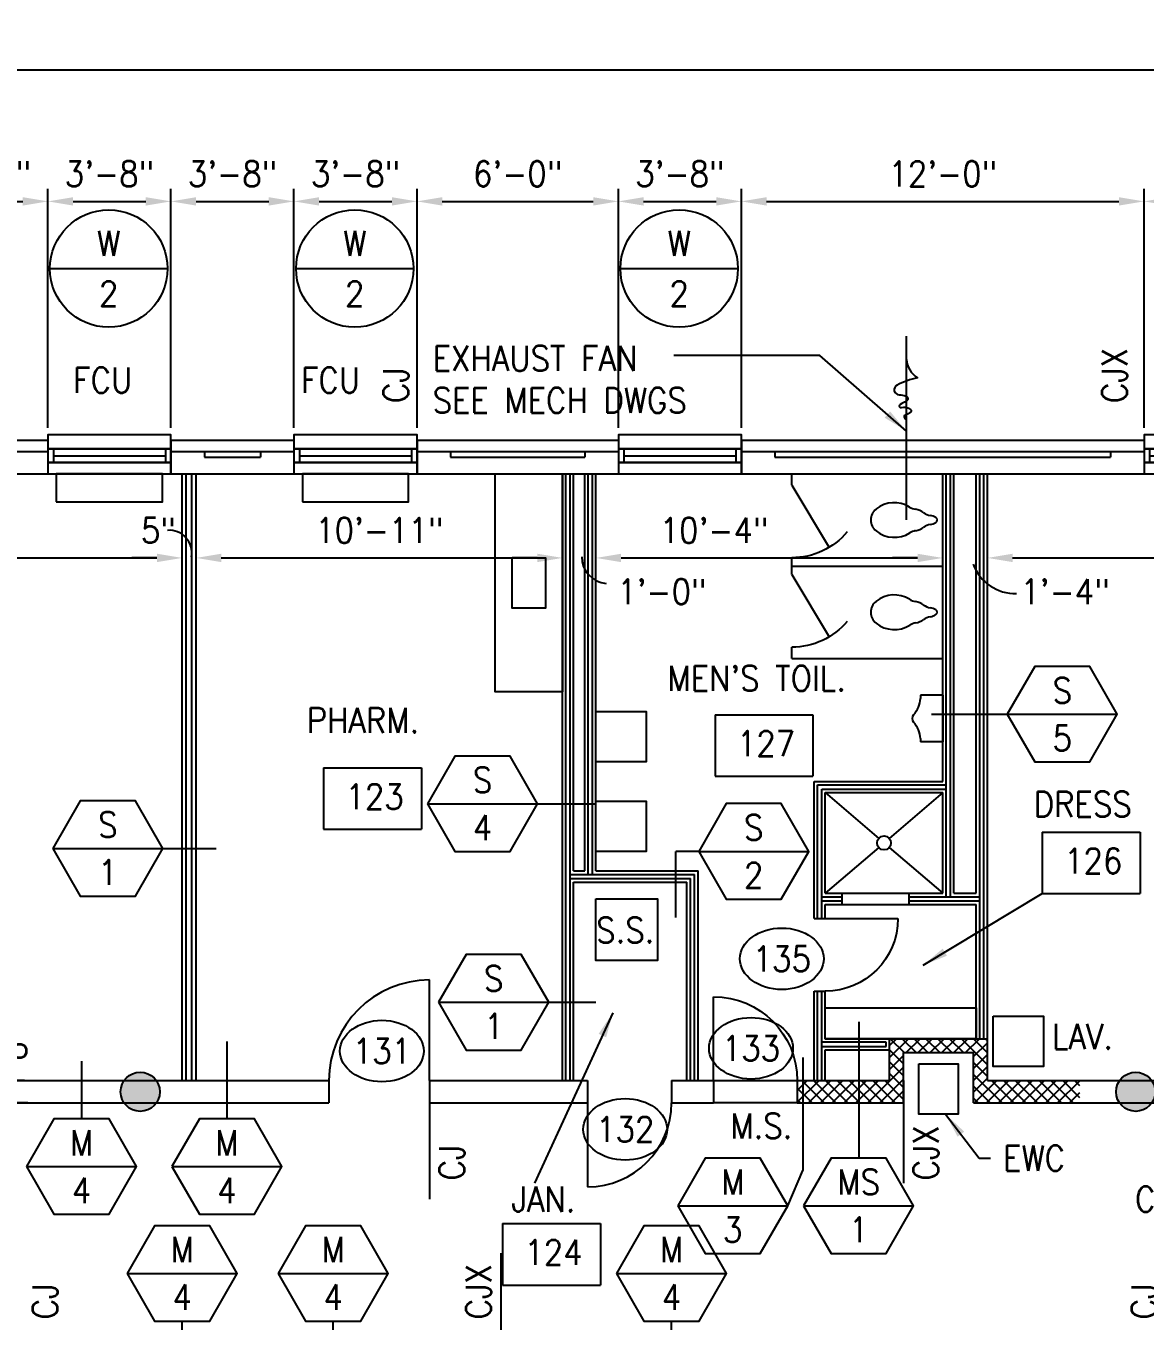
# Model space of a CAD drawing. Header units: inches. Extents: x 435 to 5963, y 191 to 2765.
# Drawn here: x 2151.1 to 2551.4, y 1220.3 to 1683.5 of the extents above; entities that cross this region are included whole.
import ezdxf
from ezdxf.enums import TextEntityAlignment as Align

# ---------------------------------------------------------------- set-up
doc = ezdxf.new("R2010")
doc.units = ezdxf.units.IN
doc.header["$LTSCALE"] = 0.5
doc.header["$MEASUREMENT"] = 0
doc.layers.get('0').update_dxf_attribs({"linetype": 'CONTINUOUS'})
doc.layers.get('Defpoints').update_dxf_attribs({"linetype": 'CONTINUOUS'})
for name, color, linetype in [('A-ANNO', 8, 'CONTINUOUS'), ('A-ANNO-DIMS', 7, 'CONTINUOUS'), ('A-ANNO-TEXT', 7, 'CONTINUOUS'), ('A-DOOR', 3, 'CONTINUOUS'), ('A-DOOR-IDEN', 7, 'CONTINUOUS'), ('A-FLOR-IDEN', 7, 'CONTINUOUS'), ('A-FLOR-LEVL', 2, 'CONTINUOUS'), ('A-FLOR-PFIX', 3, 'CONTINUOUS'), ('A-FLOR-TPTN', 2, 'CONTINUOUS'), ('A-FURN', 3, 'CONTINUOUS'), ('A-GLAZ', 3, 'CONTINUOUS'), ('A-GLAZ-IDEN', 7, 'CONTINUOUS'), ('A-GLAZ-SILL', 3, 'CONTINUOUS'), ('A-WALL', 2, 'CONTINUOUS'), ('A-WALL-IDEN', 7, 'CONTINUOUS'), ('M-EXHS-EQPM', 4, 'CONTINUOUS'), ('M-HVAC-EQPM', 4, 'CONTINUOUS'), ('P-SANR-FLDR', 4, 'CONTINUOUS'), ('S-SLAB-JOIN', 2, 'CONTINUOUS')]:
    doc.layers.add(name, color=color, linetype=linetype)
doc.styles.add('ROMANS', font='romans.shx', dxfattribs={"width": 0.9})
doc.dimstyles.new('DIM96', dxfattribs={"dimscale": 96, "dimtxt": 0.09375, "dimasz": 0.09375, "dimexe": 0.046875, "dimexo": 0.046875, "dimgap": 0.046875, "dimtad": 1, "dimdec": 4, "dimzin": 3, "dimdsep": 46, "dimlunit": 4, "dimtxsty": 'ROMANS', "dimcen": 0.046875, "dimaunit": 1, "dimadec": 0, "dimazin": 0, "dimtfac": 0.7, "dimtdec": 4, "dimtofl": 0, "dimtmove": 2, "dimatfit": 3, "dimfxl": 1, "dimfrac": 1, "dimtolj": 1, "dimtzin": 0, "dimarcsym": 0})
doc.dimstyles.new('DIM96A', dxfattribs={"dimscale": 96, "dimtxt": 0.09375, "dimasz": 0.09375, "dimexe": 0.046875, "dimexo": 0.046875, "dimgap": 0.046875, "dimtad": 1, "dimdec": 4, "dimzin": 3, "dimdsep": 46, "dimlunit": 4, "dimtxsty": 'ROMANS', "dimcen": 0.046875, "dimaunit": 1, "dimadec": 0, "dimazin": 0, "dimtfac": 0.7, "dimtdec": 4, "dimtofl": 0, "dimtmove": 2, "dimatfit": 3, "dimfxl": 1, "dimfrac": 1, "dimtolj": 1, "dimtzin": 0, "dimarcsym": 0})
doc.dimstyles.new('LED96', dxfattribs={"dimscale": 96, "dimtxt": 0.09375, "dimasz": 0.09375, "dimexe": 0.046875, "dimexo": 0.046875, "dimgap": 0.046875, "dimtad": 0, "dimdec": 4, "dimzin": 3, "dimdsep": 46, "dimlunit": 4, "dimtxsty": 'ROMANS', "dimcen": 0.046875, "dimaunit": 1, "dimadec": 0, "dimazin": 0, "dimtfac": 0.7, "dimtdec": 4, "dimtofl": 0, "dimtmove": 2, "dimatfit": 3, "dimfxl": 1, "dimfrac": 1, "dimtolj": 1, "dimtzin": 0, "dimarcsym": 0})

# ---------------------------------------------------------------- blocks, each defined once
blk = doc.blocks.new('SILL1')
for points in [[(0, 9), (44, 9), (44, 14), (0, 14)], [(0, 0), (44, 0), (44, 4), (0, 4)]]:
    blk.add_lwpolyline(points, close=True)
blk = doc.blocks.new('GLAZ1')
for p, q in [((2, 5), (2, 0)), ((42, 5), (42, 0)), ((2, 2.5), (42, 2.5))]:
    blk.add_line(p, q)
blk.add_lwpolyline([(0, 0), (44, 0), (44, 5), (0, 5)], close=True)
blk = doc.blocks.new('DOOR1')
at = {"color": 0, "linetype": 'ByBlock'}
blk.add_line((0, 0), (0, 1), dxfattribs=at)
blk.add_arc((0, 0), 1, 90, 180, dxfattribs=at)
blk = doc.blocks.new('DOOR2')
at = {"color": 0, "linetype": 'ByBlock'}
blk.add_line((0, 0), (-0.857, 0.515), dxfattribs=at)
blk.add_arc((0, 0), 1, 130.1247, 180, dxfattribs=at)
blk = doc.blocks.new('PFIX01')
for centre, radius, start, end in [((-15.33, -4.17), 10.38, 58.0997, 129.0107), ((-6.68, 9.73), 6, 238.0997, 259.7254), ((-18.71, 0), 5, 129.0107, 231.0981), ((-9.1, -3.65), 7.6, 55.1807, 79.7254), ((-1.34, 7.51), 6, 235.1807, 259.5039), ((-3.45, -3.88), 5.59, 57.7482, 79.5039), ((-1, 0), 1, 302.2518, 57.7482), ((-15.29, 4.24), 10.45, 231.0981, 301.9309), ((-6.59, -9.71), 6, 100.6326, 121.9309), ((-9.1, 3.65), 7.6, 280.6326, 304.8193), ((-1.34, -7.51), 6, 100.4961, 124.8193), ((-3.45, 3.88), 5.59, 280.4961, 302.2518)]:
    blk.add_arc(centre, radius, start, end)
blk = doc.blocks.new('PFIX02')
for p, q in [((0, 8.38), (-8, 8.38)), ((-8, 8.38), (-8, 7.19)), ((0, 8.38), (0, -8.38)), ((-8, -7.19), (-8, -8.38)), ((0, -8.38), (-8, -8.38))]:
    blk.add_line(p, q)
for centre, radius, start, end in [((-17.59, 7.73), 9.61, 318.2178, 356.7828), ((-8.94, 0), 2, 138.2178, 221.7822), ((-17.59, -7.73), 9.61, 3.2172, 41.7822)]:
    blk.add_arc(centre, radius, start, end)
blk = doc.blocks.new('*D14')
at = {"layer": 'A-ANNO-DIMS', "color": 0, "lineweight": -2}
for p, q in [((703, 1539.78), (703, 1672.22)), ((3103, 1539.78), (3103, 1672.22)), ((712, 1667.72), (3094, 1667.72))]:
    blk.add_line(p, q, dxfattribs=at)
at = {"layer": 'A-ANNO-DIMS', "color": 0}
for points in [[(712, 1669.22), (712, 1666.22), (703, 1667.72)], [(3094, 1669.22), (3094, 1666.22), (3103, 1667.72)]]:
    blk.add_solid(points, dxfattribs=at)
at = {"layer": 'Defpoints', "color": 0}
for p in [(3103, 1667.72), (703, 1535.28), (3103, 1535.28)]:
    blk.add_point(p, dxfattribs=at)
at = {"layer": 'A-ANNO-DIMS', "color": 0, "insert": (1903, 1677.57), "char_height": 9, "attachment_point": 5, "style": 'ROMANS'}
blk.add_mtext('\\A1;200\'-0"', dxfattribs=at)
blk = doc.blocks.new('*D41')
at = {"layer": 'A-ANNO-DIMS', "color": 0, "lineweight": -2}
for p, q in [((2115, 1539.78), (2115, 1625.22)), ((2159, 1539.78), (2159, 1625.22)), ((2124, 1620.72), (2150, 1620.72))]:
    blk.add_line(p, q, dxfattribs=at)
at = {"layer": 'A-ANNO-DIMS', "color": 0}
for points in [[(2124, 1622.22), (2124, 1619.22), (2115, 1620.72)], [(2150, 1622.22), (2150, 1619.22), (2159, 1620.72)]]:
    blk.add_solid(points, dxfattribs=at)
at = {"layer": 'Defpoints', "color": 0}
for p in [(2159, 1620.72), (2115, 1535.28), (2159, 1535.28)]:
    blk.add_point(p, dxfattribs=at)
at = {"layer": 'A-ANNO-DIMS', "color": 0, "insert": (2137, 1630.57), "char_height": 9, "attachment_point": 5, "style": 'ROMANS'}
blk.add_mtext('\\A1;3\'-8"', dxfattribs=at)
blk = doc.blocks.new('*D42')
at = {"layer": 'A-ANNO-DIMS', "color": 0, "lineweight": -2}
for p, q in [((2159, 1539.78), (2159, 1625.22)), ((2203, 1539.78), (2203, 1625.22)), ((2168, 1620.72), (2194, 1620.72))]:
    blk.add_line(p, q, dxfattribs=at)
at = {"layer": 'A-ANNO-DIMS', "color": 0}
for points in [[(2168, 1622.22), (2168, 1619.22), (2159, 1620.72)], [(2194, 1622.22), (2194, 1619.22), (2203, 1620.72)]]:
    blk.add_solid(points, dxfattribs=at)
at = {"layer": 'Defpoints', "color": 0}
for p in [(2203, 1620.72), (2159, 1535.28), (2203, 1535.28)]:
    blk.add_point(p, dxfattribs=at)
at = {"layer": 'A-ANNO-DIMS', "color": 0, "insert": (2181, 1630.57), "char_height": 9, "attachment_point": 5, "style": 'ROMANS'}
blk.add_mtext('\\A1;3\'-8"', dxfattribs=at)
blk = doc.blocks.new('*D43')
at = {"layer": 'A-ANNO-DIMS', "color": 0, "lineweight": -2}
for p, q in [((2203, 1539.78), (2203, 1625.22)), ((2247, 1539.78), (2247, 1625.22)), ((2212, 1620.72), (2238, 1620.72))]:
    blk.add_line(p, q, dxfattribs=at)
at = {"layer": 'A-ANNO-DIMS', "color": 0}
for points in [[(2212, 1622.22), (2212, 1619.22), (2203, 1620.72)], [(2238, 1622.22), (2238, 1619.22), (2247, 1620.72)]]:
    blk.add_solid(points, dxfattribs=at)
at = {"layer": 'Defpoints', "color": 0}
for p in [(2247, 1620.72), (2203, 1535.28), (2247, 1535.28)]:
    blk.add_point(p, dxfattribs=at)
at = {"layer": 'A-ANNO-DIMS', "color": 0, "insert": (2225, 1630.57), "char_height": 9, "attachment_point": 5, "style": 'ROMANS'}
blk.add_mtext('\\A1;3\'-8"', dxfattribs=at)
blk = doc.blocks.new('*D44')
at = {"layer": 'A-ANNO-DIMS', "color": 0, "lineweight": -2}
for p, q in [((2247, 1539.78), (2247, 1625.22)), ((2291, 1539.78), (2291, 1625.22)), ((2256, 1620.72), (2282, 1620.72))]:
    blk.add_line(p, q, dxfattribs=at)
at = {"layer": 'A-ANNO-DIMS', "color": 0}
for points in [[(2256, 1622.22), (2256, 1619.22), (2247, 1620.72)], [(2282, 1622.22), (2282, 1619.22), (2291, 1620.72)]]:
    blk.add_solid(points, dxfattribs=at)
at = {"layer": 'Defpoints', "color": 0}
for p in [(2291, 1620.72), (2247, 1535.28), (2291, 1535.28)]:
    blk.add_point(p, dxfattribs=at)
at = {"layer": 'A-ANNO-DIMS', "color": 0, "insert": (2269, 1630.57), "char_height": 9, "attachment_point": 5, "style": 'ROMANS'}
blk.add_mtext('\\A1;3\'-8"', dxfattribs=at)
blk = doc.blocks.new('*D45')
at = {"layer": 'A-ANNO-DIMS', "color": 0, "lineweight": -2}
for p, q in [((2291, 1539.78), (2291, 1625.22)), ((2363, 1539.78), (2363, 1625.22)), ((2300, 1620.72), (2354, 1620.72))]:
    blk.add_line(p, q, dxfattribs=at)
at = {"layer": 'A-ANNO-DIMS', "color": 0}
for points in [[(2300, 1622.22), (2300, 1619.22), (2291, 1620.72)], [(2354, 1622.22), (2354, 1619.22), (2363, 1620.72)]]:
    blk.add_solid(points, dxfattribs=at)
at = {"layer": 'Defpoints', "color": 0}
for p in [(2363, 1620.72), (2291, 1535.28), (2363, 1535.28)]:
    blk.add_point(p, dxfattribs=at)
at = {"layer": 'A-ANNO-DIMS', "color": 0, "insert": (2327, 1630.57), "char_height": 9, "attachment_point": 5, "style": 'ROMANS'}
blk.add_mtext('\\A1;6\'-0"', dxfattribs=at)
blk = doc.blocks.new('*D46')
at = {"layer": 'A-ANNO-DIMS', "color": 0, "lineweight": -2}
for p, q in [((2363, 1539.78), (2363, 1625.22)), ((2407, 1539.78), (2407, 1625.22)), ((2372, 1620.72), (2398, 1620.72))]:
    blk.add_line(p, q, dxfattribs=at)
at = {"layer": 'A-ANNO-DIMS', "color": 0}
for points in [[(2372, 1622.22), (2372, 1619.22), (2363, 1620.72)], [(2398, 1622.22), (2398, 1619.22), (2407, 1620.72)]]:
    blk.add_solid(points, dxfattribs=at)
at = {"layer": 'Defpoints', "color": 0}
for p in [(2407, 1620.72), (2363, 1535.28), (2407, 1535.28)]:
    blk.add_point(p, dxfattribs=at)
at = {"layer": 'A-ANNO-DIMS', "color": 0, "insert": (2385, 1630.57), "char_height": 9, "attachment_point": 5, "style": 'ROMANS'}
blk.add_mtext('\\A1;3\'-8"', dxfattribs=at)
blk = doc.blocks.new('*D47')
at = {"layer": 'A-ANNO-DIMS', "color": 0, "lineweight": -2}
for p, q in [((2407, 1539.78), (2407, 1625.22)), ((2551, 1539.78), (2551, 1625.22)), ((2416, 1620.72), (2542, 1620.72))]:
    blk.add_line(p, q, dxfattribs=at)
at = {"layer": 'A-ANNO-DIMS', "color": 0}
for points in [[(2416, 1622.22), (2416, 1619.22), (2407, 1620.72)], [(2542, 1622.22), (2542, 1619.22), (2551, 1620.72)]]:
    blk.add_solid(points, dxfattribs=at)
at = {"layer": 'Defpoints', "color": 0}
for p in [(2551, 1620.72), (2407, 1535.28), (2551, 1535.28)]:
    blk.add_point(p, dxfattribs=at)
at = {"layer": 'A-ANNO-DIMS', "color": 0, "insert": (2479, 1630.57), "char_height": 9, "attachment_point": 5, "style": 'ROMANS'}
blk.add_mtext('\\A1;12\'-0"', dxfattribs=at)
blk = doc.blocks.new('*D48')
at = {"layer": 'A-ANNO-DIMS', "color": 0, "lineweight": -2}
for p, q in [((2551, 1539.78), (2551, 1625.22)), ((2595, 1539.78), (2595, 1625.22)), ((2560, 1620.72), (2586, 1620.72))]:
    blk.add_line(p, q, dxfattribs=at)
at = {"layer": 'A-ANNO-DIMS', "color": 0}
for points in [[(2560, 1622.22), (2560, 1619.22), (2551, 1620.72)], [(2586, 1622.22), (2586, 1619.22), (2595, 1620.72)]]:
    blk.add_solid(points, dxfattribs=at)
at = {"layer": 'Defpoints', "color": 0}
for p in [(2595, 1620.72), (2551, 1535.28), (2595, 1535.28)]:
    blk.add_point(p, dxfattribs=at)
at = {"layer": 'A-ANNO-DIMS', "color": 0, "insert": (2573, 1630.57), "char_height": 9, "attachment_point": 5, "style": 'ROMANS'}
blk.add_mtext('\\A1;3\'-8"', dxfattribs=at)
blk = doc.blocks.new('*D90')
at = {"layer": 'A-ANNO-DIMS', "color": 0, "lineweight": -2}
for p, q in [((1959, 1480.46), (1959, 1497.71)), ((2207, 1487.61), (2207, 1497.71)), ((1968, 1493.21), (2198, 1493.21))]:
    blk.add_line(p, q, dxfattribs=at)
at = {"layer": 'A-ANNO-DIMS', "color": 0}
for points in [[(1968, 1494.71), (1968, 1491.71), (1959, 1493.21)], [(2198, 1494.71), (2198, 1491.71), (2207, 1493.21)]]:
    blk.add_solid(points, dxfattribs=at)
at = {"layer": 'Defpoints', "color": 0}
for p in [(2207, 1493.21), (2207, 1483.11), (1959, 1475.96)]:
    blk.add_point(p, dxfattribs=at)
at = {"layer": 'A-ANNO-DIMS', "color": 0, "insert": (2083, 1503.07), "char_height": 9, "attachment_point": 5, "style": 'ROMANS'}
blk.add_mtext('\\A1;20\'-8"', dxfattribs=at)
blk = doc.blocks.new('*D91')
at = {"layer": 'A-ANNO-DIMS', "color": 0, "lineweight": -2}
for p, q in [((2207, 1487.61), (2207, 1497.71)), ((2212, 1489.65), (2212, 1497.71)), ((2198, 1493.21), (2189, 1493.21)), ((2221, 1493.21), (2230, 1493.21))]:
    blk.add_line(p, q, dxfattribs=at)
at = {"layer": 'A-ANNO-DIMS', "color": 0}
for points in [[(2198, 1494.71), (2198, 1491.71), (2207, 1493.21)], [(2221, 1494.71), (2221, 1491.71), (2212, 1493.21)]]:
    blk.add_solid(points, dxfattribs=at)
at = {"layer": 'Defpoints', "color": 0}
for p in [(2212, 1493.21), (2207, 1483.11), (2212, 1485.15)]:
    blk.add_point(p, dxfattribs=at)
at = {"layer": 'A-ANNO-DIMS', "color": 0, "insert": (2198.48, 1503.07), "char_height": 9, "attachment_point": 5, "style": 'ROMANS'}
blk.add_mtext('\\A1;5"', dxfattribs=at)
blk = doc.blocks.new('*D92')
at = {"layer": 'A-ANNO-DIMS', "color": 0, "lineweight": -2}
for p, q in [((2212, 1489.65), (2212, 1497.71)), ((2221, 1493.21), (2334, 1493.21)), ((2343, 1488.78), (2343, 1488.71))]:
    blk.add_line(p, q, dxfattribs=at)
at = {"layer": 'A-ANNO-DIMS', "color": 0}
for points in [[(2221, 1494.71), (2221, 1491.71), (2212, 1493.21)], [(2334, 1494.71), (2334, 1491.71), (2343, 1493.21)]]:
    blk.add_solid(points, dxfattribs=at)
at = {"layer": 'Defpoints', "color": 0}
for p in [(2343, 1493.28), (2343, 1493.21), (2212, 1485.15)]:
    blk.add_point(p, dxfattribs=at)
at = {"layer": 'A-ANNO-DIMS', "color": 0, "insert": (2277.5, 1503.07), "char_height": 9, "attachment_point": 5, "style": 'ROMANS'}
blk.add_mtext('\\A1;10\'-11"', dxfattribs=at)
blk = doc.blocks.new('*D93')
at = {"layer": 'A-ANNO-DIMS', "color": 0, "lineweight": -2}
for p, q in [((2355, 1482.53), (2355, 1497.71)), ((2334, 1493.21), (2325, 1493.21)), ((2364, 1493.21), (2373, 1493.21)), ((2343, 1488.78), (2343, 1488.71))]:
    blk.add_line(p, q, dxfattribs=at)
at = {"layer": 'A-ANNO-DIMS', "color": 0}
for points in [[(2334, 1494.71), (2334, 1491.71), (2343, 1493.21)], [(2364, 1494.71), (2364, 1491.71), (2355, 1493.21)]]:
    blk.add_solid(points, dxfattribs=at)
at = {"layer": 'Defpoints', "color": 0}
for p in [(2343, 1493.28), (2355, 1493.21), (2355, 1478.03)]:
    blk.add_point(p, dxfattribs=at)
at = {"layer": 'A-ANNO-DIMS', "color": 0, "insert": (2378.55, 1481.17), "char_height": 9, "attachment_point": 5, "style": 'ROMANS'}
blk.add_mtext('\\A1;1\'-0"', dxfattribs=at)
blk = doc.blocks.new('*D94')
at = {"layer": 'A-ANNO-DIMS', "color": 0, "lineweight": -2}
for p, q in [((2355, 1482.53), (2355, 1497.71)), ((2479, 1489.65), (2479, 1497.71)), ((2364, 1493.21), (2470, 1493.21))]:
    blk.add_line(p, q, dxfattribs=at)
at = {"layer": 'A-ANNO-DIMS', "color": 0}
for points in [[(2364, 1494.71), (2364, 1491.71), (2355, 1493.21)], [(2470, 1494.71), (2470, 1491.71), (2479, 1493.21)]]:
    blk.add_solid(points, dxfattribs=at)
at = {"layer": 'Defpoints', "color": 0}
for p in [(2479, 1493.21), (2479, 1485.15), (2355, 1478.03)]:
    blk.add_point(p, dxfattribs=at)
at = {"layer": 'A-ANNO-DIMS', "color": 0, "insert": (2397.22, 1503.07), "char_height": 9, "attachment_point": 5, "style": 'ROMANS'}
blk.add_mtext('\\A1;10\'-4"', dxfattribs=at)
blk = doc.blocks.new('*D95')
at = {"layer": 'A-ANNO-DIMS', "color": 0, "lineweight": -2}
for p, q in [((2479, 1489.65), (2479, 1497.71)), ((2495, 1496.76), (2495, 1497.71)), ((2470, 1493.21), (2461, 1493.21)), ((2504, 1493.21), (2513, 1493.21))]:
    blk.add_line(p, q, dxfattribs=at)
at = {"layer": 'A-ANNO-DIMS', "color": 0}
for points in [[(2470, 1494.71), (2470, 1491.71), (2479, 1493.21)], [(2504, 1494.71), (2504, 1491.71), (2495, 1493.21)]]:
    blk.add_solid(points, dxfattribs=at)
at = {"layer": 'Defpoints', "color": 0}
for p in [(2495, 1493.21), (2495, 1492.26), (2479, 1485.15)]:
    blk.add_point(p, dxfattribs=at)
at = {"layer": 'A-ANNO-DIMS', "color": 0, "insert": (2522.73, 1481.17), "char_height": 9, "attachment_point": 5, "style": 'ROMANS'}
blk.add_mtext('\\A1;1\'-4"', dxfattribs=at)
blk = doc.blocks.new('*D96')
at = {"layer": 'A-ANNO-DIMS', "color": 0, "lineweight": -2}
for p, q in [((2495, 1496.76), (2495, 1497.71)), ((2728, 1494.68), (2728, 1497.71)), ((2504, 1493.21), (2719, 1493.21))]:
    blk.add_line(p, q, dxfattribs=at)
at = {"layer": 'A-ANNO-DIMS', "color": 0}
for points in [[(2504, 1494.71), (2504, 1491.71), (2495, 1493.21)], [(2719, 1494.71), (2719, 1491.71), (2728, 1493.21)]]:
    blk.add_solid(points, dxfattribs=at)
at = {"layer": 'Defpoints', "color": 0}
for p in [(2495, 1492.26), (2728, 1493.21), (2728, 1490.18)]:
    blk.add_point(p, dxfattribs=at)
at = {"layer": 'A-ANNO-DIMS', "color": 0, "insert": (2611.5, 1503.07), "char_height": 9, "attachment_point": 5, "style": 'ROMANS'}
blk.add_mtext('\\A1;19\'-5"', dxfattribs=at)
blk = doc.blocks.new('*D176')
at = {"layer": 'A-ANNO-DIMS', "color": 0, "lineweight": -2}
for p, q in [((2139.49, 1523.28), (2131.36, 1523.28)), ((2135.86, 1514.28), (2135.86, 1315.28)), ((2150.68, 1306.28), (2131.36, 1306.28))]:
    blk.add_line(p, q, dxfattribs=at)
at = {"layer": 'A-ANNO-DIMS', "color": 0}
for points in [[(2134.36, 1514.28), (2137.36, 1514.28), (2135.86, 1523.28)], [(2134.36, 1315.28), (2137.36, 1315.28), (2135.86, 1306.28)]]:
    blk.add_solid(points, dxfattribs=at)
at = {"layer": 'Defpoints', "color": 0}
for p in [(2143.99, 1523.28), (2135.86, 1306.28), (2155.18, 1306.28)]:
    blk.add_point(p, dxfattribs=at)
at = {"layer": 'A-ANNO-DIMS', "color": 0, "insert": (2126, 1414.78), "char_height": 9, "attachment_point": 5, "rotation": 90, "style": 'ROMANS'}
blk.add_mtext('\\A1;18\'-1"', dxfattribs=at)
blk = doc.blocks.new('*D177')
at = {"layer": 'A-ANNO-DIMS', "color": 0, "lineweight": -2}
for p, q in [((2135.86, 1315.28), (2135.86, 1324.28)), ((2150.68, 1306.28), (2131.36, 1306.28)), ((2151.85, 1298.28), (2131.36, 1298.28)), ((2135.86, 1289.28), (2135.86, 1280.28))]:
    blk.add_line(p, q, dxfattribs=at)
at = {"layer": 'A-ANNO-DIMS', "color": 0}
for points in [[(2134.36, 1315.28), (2137.36, 1315.28), (2135.86, 1306.28)], [(2134.36, 1289.28), (2137.36, 1289.28), (2135.86, 1298.28)]]:
    blk.add_solid(points, dxfattribs=at)
at = {"layer": 'Defpoints', "color": 0}
for p in [(2155.18, 1306.28), (2135.86, 1298.28), (2156.35, 1298.28)]:
    blk.add_point(p, dxfattribs=at)
at = {"layer": 'A-ANNO-DIMS', "color": 0, "insert": (2146.69, 1319.69), "char_height": 9, "attachment_point": 5, "rotation": 90, "style": 'ROMANS'}
blk.add_mtext('\\A1;8"', dxfattribs=at)
blk = doc.blocks.new('*D178')
at = {"layer": 'A-ANNO-DIMS', "color": 0, "lineweight": -2}
for p, q in [((2151.85, 1298.28), (2131.36, 1298.28)), ((2135.86, 1289.28), (2135.86, 1223.28)), ((2139.06, 1214.28), (2131.36, 1214.28))]:
    blk.add_line(p, q, dxfattribs=at)
at = {"layer": 'A-ANNO-DIMS', "color": 0}
for points in [[(2134.36, 1289.28), (2137.36, 1289.28), (2135.86, 1298.28)], [(2134.36, 1223.28), (2137.36, 1223.28), (2135.86, 1214.28)]]:
    blk.add_solid(points, dxfattribs=at)
at = {"layer": 'Defpoints', "color": 0}
for p in [(2156.35, 1298.28), (2135.86, 1214.28), (2143.56, 1214.28)]:
    blk.add_point(p, dxfattribs=at)
at = {"layer": 'A-ANNO-DIMS', "color": 0, "insert": (2126, 1256.28), "char_height": 9, "attachment_point": 5, "rotation": 90, "style": 'ROMANS'}
blk.add_mtext('\\A1;7\'-0"', dxfattribs=at)
blk = doc.blocks.new('EQ01')
blk.add_lwpolyline([(-19, 10), (19, 10), (19, 0), (-19, 0)], close=True)
blk = doc.blocks.new('XXC')
blk.add_line((-0.2188, 0), (0.2188, 0))
blk.add_circle((0, 0), 0.2188)
at = {"style": 'ROMANS', "width": 0.9}
for tag, p in [('#', (0, 0.0937)), ('@', (0, -0.0938))]:
    blk.add_attdef(tag, text='', height=0.0938, dxfattribs=at).set_placement(p, align=Align.MIDDLE)
blk = doc.blocks.new('IDA')
blk.add_line((-0.2051, 0), (0.2051, 0))
blk.add_lwpolyline([(-0.2051, 0), (-0.1026, -0.1776), (0.1026, -0.1776), (0.2051, 0), (0.1026, 0.1776), (-0.1026, 0.1776)], close=True)
at = {"style": 'ROMANS', "width": 0.9}
for tag, p in [('@', (0, 0.0888)), ('#', (0, -0.0888))]:
    blk.add_attdef(tag, text='', height=0.0938, dxfattribs=at).set_placement(p, align=Align.MIDDLE)
blk = doc.blocks.new('IDEN4')
for p, q in [((-0.1899, 0.1074), (0.1747, 0.1074)), ((-0.1899, 0.1074), (-0.1899, -0.1218)), ((0.1747, 0.1074), (0.1747, -0.1218)), ((-0.1899, -0.1218), (0.1747, -0.1218))]:
    blk.add_line(p, q)
at = {"style": 'ROMANS', "width": 0.9}
blk.add_attdef('#', text='', height=0.0938, dxfattribs=at).set_placement((0, 0), align=Align.MIDDLE)
blk = doc.blocks.new('IDEN002')
blk.add_ellipse((0, 0), major_axis=(0.1562, 0), ratio=0.733333)
at = {"style": 'ROMANS', "width": 0.9}
blk.add_attdef('#', text='', height=0.0938, dxfattribs=at).set_placement((0, 0), align=Align.MIDDLE)
blk = doc.blocks.new('XX01')
blk.add_hatch(color=256).paths.add_polyline_path([(7, 0, 1), (-7, 0, 1)])
blk.add_circle((0, 0), 7)
blk = doc.blocks.new('JOINTA')
blk.add_line((0, 0), (0, -12))
blk = doc.blocks.new('JOINT')
blk.add_line((0, 0), (0, -8))

msp = doc.modelspace()

# ---------------------------------------------------------------- hatches: boundary and pattern name
at = {"layer": 'A-ANNO'}
h = msp.add_hatch(dxfattribs=at)
h.set_pattern_fill('ANSI37', color=256, scale=24, angle=90, style=0)
h.set_pattern_definition([(135, (7, -1.4256), (-2.1213203, -2.1213203), []), (225, (7, -1.4256), (2.1213203, -2.1213203), [])])
h.paths.add_polyline_path([(2429, 1306.28047), (2427, 1306.28047), (2427, 1298.28047), (2429, 1298.28047)])
h.paths.add_polyline_path([(2449, 1306.28047), (2437, 1306.28047), (2429, 1306.28047), (2429, 1298.28047), (2449, 1298.28047)])
h.paths.add_polyline_path([(2465, 1316.28047), (2490, 1316.28047), (2490, 1298.28047), (2528.04163, 1298.28047), (2528.04163, 1306.28047), (2495, 1306.28047), (2495, 1321.28047), (2460, 1321.28047), (2460, 1316.28047), (2460, 1306.28047), (2449, 1306.28047), (2449, 1298.28047), (2465, 1298.28047)])

# ---------------------------------------------------------------- linework, layer by layer
for p, q in [((2208.5, 1306.28047), (2208.5, 1523.28047)), ((2210.5, 1306.28047), (2210.5, 1523.28047)), ((2344.25, 1306.28047), (2344.25, 1523.28047)), ((2345.75, 1306.28047), (2345.75, 1523.28047)), ((2352.25, 1380.03047), (2352.25, 1523.28047)), ((2353.75, 1380.03047), (2353.75, 1523.28047)), ((2480.25, 1372.03047), (2480.25, 1523.28047)), ((2481.75, 1372.03047), (2481.75, 1523.28047)), ((2492.25, 1321.28047), (2492.25, 1523.28047)), ((2493.75, 1321.28047), (2493.75, 1523.28047)), ((2434.25, 1412.03047), (2480.25, 1412.03047)), ((2434.25, 1364.28047), (2434.25, 1412.03047)), ((2435.75, 1410.53047), (2480.25, 1410.53047)), ((2435.75, 1364.28047), (2435.75, 1410.53047)), ((2345.75, 1380.03047), (2390.25, 1380.03047)), ((2345.75, 1378.53047), (2388.75, 1378.53047)), ((2388.75, 1306.28047), (2388.75, 1378.53047)), ((2390.25, 1306.28047), (2390.25, 1380.03047)), ((2435.75, 1372.03047), (2443, 1372.03047)), ((2467, 1372.03047), (2492.25, 1372.03047)), ((2435.75, 1370.53047), (2443, 1370.53047)), ((2467, 1370.53047), (2492.25, 1370.53047)), ((2434.25, 1306.28047), (2434.25, 1338.28047)), ((2435.75, 1306.28047), (2435.75, 1338.28047)), ((2458.75, 1320.03047), (2435.75, 1320.03047)), ((2435.75, 1318.53047), (2458.75, 1318.53047)), ((2458.75, 1318.53047), (2458.75, 1320.03047))]:
    msp.add_line(p, q, dxfattribs=at)
at = {"layer": 'A-ANNO-DIMS'}
for centre, radius, start, end in [((2202.37895, 1495.03867), 8.05336, 350.0457242, 94.1593144), ((2359.49729, 1493.61685), 9.60135, 180.1359989, 264.7556044), ((2504.94971, 1496.47804), 16.01164, 199.9730999, 271.5273947)]:
    msp.add_arc(centre, radius, start, end, dxfattribs=at)
at = {"layer": 'A-ANNO-TEXT'}
for p, q in [((2295.5, 1298.28047), (2295.5, 1263.94203)), ((2465, 1298.28047), (2465, 1269.57436)), ((2321, 1244.57436), (2321, 1214.28047))]:
    msp.add_line(p, q, dxfattribs=at)
at = {"layer": 'A-FLOR-LEVL'}
for p, q in [((2437, 1409.28047), (2456.10186, 1392.90745)), ((2479, 1409.28047), (2459.89814, 1392.90745)), ((2456.10186, 1389.65349), (2437, 1373.28047)), ((2459.89814, 1389.65349), (2479, 1373.28047)), ((2443, 1373.28047), (2467, 1373.28047)), ((2443, 1369.28047), (2467, 1369.28047)), ((2397, 1306.28047), (2427, 1306.28047)), ((2427, 1298.28047), (2397, 1298.28047))]:
    msp.add_line(p, q, dxfattribs=at)
at = {"layer": 'A-FLOR-PFIX'}
for points in [[(2325, 1493.28047), (2337, 1493.28047), (2337, 1475.28047), (2325, 1475.28047)], [(2355, 1420.28047), (2355, 1438.28047), (2373, 1438.28047), (2373, 1420.28047)], [(2355, 1388.28047), (2355, 1406.28047), (2373, 1406.28047), (2373, 1388.28047)], [(2355, 1371.28047), (2377, 1371.28047), (2377, 1349.28047), (2355, 1349.28047)], [(2497, 1329.28047), (2515, 1329.28047), (2515, 1311.28047), (2497, 1311.28047)]]:
    msp.add_lwpolyline(points, close=True, dxfattribs=at)
at = {"layer": 'A-FLOR-TPTN'}
for p, q in [((2425, 1519.28047), (2425, 1523.28047)), ((2425, 1487.28047), (2425, 1493.28047)), ((2425, 1490.28047), (2479, 1490.28047)), ((2425, 1457.28047), (2425, 1461.28047)), ((2425, 1457.28047), (2479, 1457.28047))]:
    msp.add_line(p, q, dxfattribs=at)
at = {"layer": 'A-FURN'}
for points in [[(2319, 1523.28047), (2343, 1523.28047), (2343, 1445.28047), (2319, 1445.28047)], [(2437, 1332.28047), (2491, 1332.28047), (2491, 1321.28047), (2437, 1321.28047)], [(2470.5, 1312.28047), (2484.5, 1312.28047), (2484.5, 1294.28047), (2470.5, 1294.28047)]]:
    msp.add_lwpolyline(points, close=True, dxfattribs=at)
at = {"layer": 'A-WALL'}
for p, q in [((2115, 1535.28047), (2159, 1535.28047)), ((2159, 1535.28047), (2159, 1523.28047)), ((2203, 1535.28047), (2203, 1523.28047)), ((2203, 1535.28047), (2247, 1535.28047)), ((2247, 1535.28047), (2247, 1523.28047)), ((2291, 1535.28047), (2291, 1523.28047)), ((2291, 1535.28047), (2363, 1535.28047)), ((2363, 1535.28047), (2363, 1523.28047)), ((2407, 1535.28047), (2407, 1523.28047)), ((2407, 1535.28047), (2551, 1535.28047)), ((2551, 1535.28047), (2551, 1523.28047)), ((2115, 1531.28047), (2159, 1531.28047)), ((2203, 1531.28047), (2247, 1531.28047)), ((2215, 1531.28047), (2215, 1529.28047)), ((2215, 1529.28047), (2235, 1529.28047)), ((2235, 1531.28047), (2235, 1529.28047)), ((2291, 1531.28047), (2363, 1531.28047)), ((2303, 1531.28047), (2303, 1529.28047)), ((2303, 1529.28047), (2351, 1529.28047)), ((2351, 1531.28047), (2351, 1529.28047)), ((2407, 1531.28047), (2551, 1531.28047)), ((2419, 1531.28047), (2419, 1529.28047)), ((2419, 1529.28047), (2539, 1529.28047)), ((2539, 1531.28047), (2539, 1529.28047)), ((2115, 1523.28047), (2159, 1523.28047)), ((2203, 1523.28047), (2247, 1523.28047)), ((2207, 1306.28047), (2207, 1523.28047)), ((2212, 1306.28047), (2212, 1523.28047)), ((2291, 1523.28047), (2363, 1523.28047)), ((2343, 1306.28047), (2343, 1523.28047)), ((2347, 1381.28047), (2347, 1523.28047)), ((2351, 1381.28047), (2351, 1523.28047)), ((2355, 1381.28047), (2355, 1523.28047)), ((2407, 1523.28047), (2551, 1523.28047)), ((2479, 1413.28047), (2479, 1523.28047)), ((2483, 1373.28047), (2483, 1523.28047)), ((2491, 1373.28047), (2491, 1523.28047)), ((2495, 1306.28047), (2495, 1523.28047)), ((2433, 1413.28047), (2479, 1413.28047)), ((2433, 1364.28047), (2433, 1413.28047)), ((2437, 1409.28047), (2479, 1409.28047)), ((2437, 1373.28047), (2437, 1409.28047)), ((2479, 1373.28047), (2479, 1409.28047)), ((2347, 1381.28047), (2351, 1381.28047)), ((2355, 1381.28047), (2391.5, 1381.28047)), ((2391.5, 1306.28047), (2391.5, 1381.28047)), ((2347, 1306.28047), (2347, 1377.28047)), ((2347, 1377.28047), (2387.5, 1377.28047)), ((2387.5, 1306.28047), (2387.5, 1377.28047)), ((2437, 1373.28047), (2443, 1373.28047)), ((2443, 1369.28047), (2443, 1373.28047)), ((2467, 1369.28047), (2467, 1373.28047)), ((2467, 1373.28047), (2479, 1373.28047)), ((2483, 1373.28047), (2491, 1373.28047)), ((2437, 1364.28047), (2437, 1369.28047)), ((2437, 1369.28047), (2443, 1369.28047)), ((2467, 1369.28047), (2491, 1369.28047)), ((2491, 1321.28047), (2491, 1369.28047)), ((2433, 1364.28047), (2437, 1364.28047)), ((2433, 1306.28047), (2433, 1338.28047)), ((2433, 1338.28047), (2437, 1338.28047)), ((2437, 1321.28047), (2437, 1338.28047)), ((2437, 1321.28047), (2495, 1321.28047)), ((2460, 1306.28047), (2460, 1321.28047)), ((2437, 1306.28047), (2437, 1317.28047)), ((2437, 1317.28047), (2460, 1317.28047)), ((2465, 1298.28047), (2465, 1316.28047)), ((2465, 1316.28047), (2490, 1316.28047)), ((2490, 1298.28047), (2490, 1316.28047)), ((2111, 1306.28047), (2259.5, 1306.28047)), ((2259.5, 1306.28047), (2259.5, 1298.28047)), ((2295.5, 1306.28047), (2295.5, 1298.28047)), ((2295.5, 1306.28047), (2352, 1306.28047)), ((2352, 1306.28047), (2352, 1298.28047)), ((2382, 1306.28047), (2382, 1298.28047)), ((2382, 1306.28047), (2397, 1306.28047)), ((2397, 1306.28047), (2397, 1298.28047)), ((2427, 1306.28047), (2427, 1298.28047)), ((2427, 1306.28047), (2460, 1306.28047)), ((2495, 1306.28047), (2559.5, 1306.28047)), ((2111, 1298.28047), (2259.5, 1298.28047)), ((2295.5, 1298.28047), (2352, 1298.28047)), ((2382, 1298.28047), (2397, 1298.28047)), ((2427, 1298.28047), (2465, 1298.28047)), ((2490, 1298.28047), (2575.5, 1298.28047))]:
    msp.add_line(p, q, dxfattribs=at)
at = {"layer": 'A-WALL-IDEN'}
for p, q in [((2475, 1437.28047), (2502.04163, 1437.28047)), ((2334.11169, 1405.28047), (2355, 1405.28047)), ((2200.11169, 1389.28047), (2219.11169, 1389.28047)), ((2391.73049, 1388.28047), (2383.5, 1388.28047)), ((2383.5, 1364.57436), (2383.5, 1388.28047)), ((2337.11169, 1334.28047), (2355, 1334.28047)), ((2449, 1327.28047), (2449, 1278.57436)), ((2223, 1320.28047), (2223, 1292.57436)), ((2171, 1313.28047), (2171, 1292.57436)), ((2429, 1314.57436), (2429, 1274.10832)), ((2423.60734, 1261.52007), (2429, 1274.10832)), ((2207, 1193.28047), (2207, 1220.28047)), ((2261, 1193.28047), (2261, 1220.28047)), ((2382, 1193.28047), (2382, 1220.28047))]:
    msp.add_line(p, q, dxfattribs=at)
at = {"layer": 'M-EXHS-EQPM'}
msp.add_line((2466, 1506.78047), (2466, 1572.57436), dxfattribs=at)
msp.add_lwpolyline([(2466, 1564.17219, 0.236910742), (2469.97613, 1557.62871, 0.064474408), (2462.6616, 1555.04176, 0.773252101), (2463.42354, 1551.54175, -0.072670617), (2465.86172, 1551.08523, -0.7143723), (2465.86172, 1549.25914, 0.004015278), (2463.82637, 1548.10457, 0.997862624), (2464.23991, 1546.99796, -0.283270277), (2467.50294, 1546.2676, -0.455052225), (2467.44669, 1545.25634, -0.086904467), (2465.64638, 1544.30127, 0.953825014), (2466, 1543.0091)], format="xyb", dxfattribs=at)
at = {"layer": 'P-SANR-FLDR'}
msp.add_circle((2458, 1391.28047), 2.5, dxfattribs=at)

# ---------------------------------------------------------------- block references
at = {"layer": 'A-ANNO'}
for p in [(2192, 1302.28047), (2548, 1302.28047)]:
    msp.add_blockref('XX01', p, dxfattribs=at)
at = {"layer": 'A-DOOR'}
for p, xscale, yscale, zscale, rotation in [((2437, 1364.28047), -26, 26, 26, 269.999999999999), ((2295.5, 1306.28047), -36, -36, 36, 180.0000000000004), ((2397, 1306.28047), -30, 30, 30, 359.9999999999995)]:
    msp.add_blockref('DOOR1', p, dxfattribs=dict(at, xscale=xscale, yscale=yscale, zscale=zscale, rotation=rotation))
at = {"layer": 'A-DOOR', "xscale": -30, "yscale": -30, "zscale": 30}
msp.add_blockref('DOOR1', (2352, 1298.28047), dxfattribs=at)
at = {"layer": 'A-DOOR-IDEN', "xscale": 96, "yscale": 96, "zscale": 96}
for p, values in [((2421.44564, 1349.85299), {'#': '135'}), ((2278.44564, 1316.85299), {'#': '131'}), ((2410.44564, 1317.85299), {'#': '133'}), ((2365.44564, 1288.85299), {'#': '132'})]:
    msp.add_blockref('IDEN002', p, dxfattribs=at).add_auto_attribs(values)
at = {"layer": 'A-FLOR-IDEN', "xscale": 96, "yscale": 96, "zscale": 96}
for p, values in [((2415.79461, 1426.84594), {'#': '127'}), ((2275.79461, 1407.84594), {'#': '123'}), ((2532.79461, 1384.84594), {'#': '126'}), ((2339.79461, 1244.84594), {'#': '124'})]:
    msp.add_blockref('IDEN4', p, dxfattribs=at).add_auto_attribs(values)
at = {"layer": 'A-FLOR-PFIX'}
for name, p in [('PFIX01', (2477, 1506.78047)), ('PFIX01', (2477, 1473.78047)), ('PFIX02', (2479, 1435.78047))]:
    msp.add_blockref(name, p, dxfattribs=at)
at = {"layer": 'A-FLOR-TPTN', "xscale": -25.99999999999977, "yscale": 25.99999999999977, "zscale": 25.99999999999977, "rotation": 269.9999999999979}
for p in [(2425, 1519.28047), (2425, 1487.28047)]:
    msp.add_blockref('DOOR2', p, dxfattribs=at)
at = {"layer": 'A-GLAZ'}
for p in [(2159, 1527.28047), (2247, 1527.28047), (2363, 1527.28047), (2551, 1527.28047)]:
    msp.add_blockref('GLAZ1', p, dxfattribs=at)
at = {"layer": 'A-GLAZ-IDEN', "xscale": 96, "yscale": 96, "zscale": 96}
for p in [(2180.74171, 1596.70283), (2268.74171, 1596.70283), (2384.74171, 1596.70283)]:
    msp.add_blockref('XXC', p, dxfattribs=at).add_auto_attribs({'#': 'W', '@': '2'})
at = {"layer": 'A-GLAZ-SILL'}
for p in [(2159, 1523.28047), (2247, 1523.28047), (2363, 1523.28047), (2551, 1523.28047)]:
    msp.add_blockref('SILL1', p, dxfattribs=at)
at = {"layer": 'A-WALL-IDEN', "xscale": 96, "yscale": 96, "zscale": 96}
for p, values in [((2521.73223, 1437.28047), {'@': 'S', '#': '5'}), ((2314.42109, 1405.28047), {'@': 'S', '#': '4'}), ((2180.42109, 1389.28047), {'@': 'S', '#': '1'}), ((2411.42109, 1388.28047), {'@': 'S', '#': '2'}), ((2318.42109, 1334.28047), {'@': 'S', '#': '1'}), ((2171, 1275.5218), {'@': 'M', '#': '4'}), ((2223, 1275.5218), {'@': 'M', '#': '4'}), ((2403.91674, 1261.52007), {'@': 'M', '#': '3'}), ((2448.91674, 1261.52007), {'@': 'MS', '#': '1'}), ((2207, 1237.33303), {'@': 'M', '#': '4'}), ((2261, 1237.33303), {'@': 'M', '#': '4'}), ((2382, 1237.33303), {'@': 'M', '#': '4'})]:
    msp.add_blockref('IDA', p, dxfattribs=at).add_auto_attribs(values)
at = {"layer": 'M-HVAC-EQPM', "xscale": -1, "rotation": 180}
for p in [(2181, 1523.28047), (2269, 1523.28047)]:
    msp.add_blockref('EQ01', p, dxfattribs=at)
at = {"layer": 'S-SLAB-JOIN'}
for name, p in [('JOINTA', (2291, 1535.28047)), ('JOINTA', (2551, 1535.28047)), ('JOINT', (2295.5, 1306.28047)), ('JOINT', (2465, 1306.28047))]:
    msp.add_blockref(name, p, dxfattribs=at)

# ---------------------------------------------------------------- texts
at = {"layer": 'A-ANNO-TEXT', "style": 'ROMANS', "width": 0.9}
for s, p in [('CJX', (2544.90233, 1548.58093)), ('CJ', (2287.90233, 1548.58093)), ('CJX', (2477.46383, 1270.57436)), ('CJ', (2307.96383, 1270.57436)), ('CJX', (2317.46383, 1220.9128)), ('CJ', (2162.46383, 1220.9128)), ('CJ', (2555.46383, 1220.9128))]:
    msp.add_text(s, height=9, rotation=90, dxfattribs=at).set_placement(p)
for s, p in [('FCU', (2167.99384, 1552.30795)), ('FCU', (2249.49695, 1552.30795)), ('S.S.', (2355.04163, 1355.57436)), ('LAV.', (2518.04163, 1317.57436)), ('M.S.', (2403.04163, 1285.57436))]:
    msp.add_text(s, height=9, dxfattribs=at).set_placement(p)
at = {"layer": 'A-ANNO-TEXT', "char_height": 9, "style": 'ROMANS'}
for s, insert, attachment_point in [('\\A1;EXHAUST FAN\\PSEE MECH DWGS', (2296.53914, 1545.07436), 7), ('\\A1;EWC', (2500.54163, 1283.07436), 1)]:
    msp.add_mtext(s, dxfattribs=dict(at, insert=insert, attachment_point=attachment_point))
at = {"layer": 'A-FLOR-IDEN', "style": 'ROMANS', "width": 0.9}
for s, p in [("MEN'S TOIL.", (2380.50587, 1445.65047)), ('PHARM.', (2251.50587, 1430.65047)), ('DRESS', (2511.50587, 1400.65047)), ('JAN.', (2324.76065, 1259.37371)), ('CORRIDOR', (2547.76065, 1259.37371))]:
    msp.add_text(s, height=9, dxfattribs=at).set_placement(p)

# ---------------------------------------------------------------- dimensions: what is measured, and where the dimension line sits
at = {"layer": 'A-ANNO-DIMS'}
for base, p1, p2, dimstyle, picture, middle in [((3103, 1667.71585), (703, 1535.28047), (3103, 1535.28047), 'DIM96', '*D14', (1903, 1677.57299)), ((2159, 1620.71585), (2115, 1535.28047), (2159, 1535.28047), 'DIM96', '*D41', (2137, 1630.57299)), ((2203, 1620.71585), (2159, 1535.28047), (2203, 1535.28047), 'DIM96', '*D42', (2181, 1630.57299)), ((2247, 1620.71585), (2203, 1535.28047), (2247, 1535.28047), 'DIM96', '*D43', (2225, 1630.57299)), ((2291, 1620.71585), (2247, 1535.28047), (2291, 1535.28047), 'DIM96', '*D44', (2269, 1630.57299)), ((2363, 1620.71585), (2291, 1535.28047), (2363, 1535.28047), 'DIM96', '*D45', (2327, 1630.57299)), ((2407, 1620.71585), (2363, 1535.28047), (2407, 1535.28047), 'DIM96', '*D46', (2385, 1630.57299)), ((2551, 1620.71585), (2407, 1535.28047), (2551, 1535.28047), 'DIM96', '*D47', (2479, 1630.57299)), ((2595, 1620.71585), (2551, 1535.28047), (2595, 1535.28047), 'DIM96', '*D48', (2573, 1630.57299)), ((2207, 1493.21368), (1959, 1475.95988), (2207, 1483.11287), 'DIM96A', '*D90', (2083, 1503.07082)), ((2343, 1493.21368), (2212, 1485.1455), (2343, 1493.27604), 'DIM96A', '*D92', (2277.5, 1503.07082)), ((2728, 1493.21368), (2495, 1492.25972), (2728, 1490.17724), 'DIM96A', '*D96', (2611.5, 1503.07082))]:
    dim = msp.add_linear_dim(base=base, p1=p1, p2=p2, dimstyle=dimstyle, dxfattribs=at)
    dim.commit()
    dim.dimension.update_dxf_attribs({"geometry": picture, "text_midpoint": middle})
for base, p1, p2, picture, middle in [((2135.86179, 1306.28047), (2143.99143, 1523.28047), (2155.18451, 1306.28047), '*D176', (2126.00465, 1414.78047)), ((2135.86179, 1214.28047), (2156.34767, 1298.28047), (2143.56292, 1214.28047), '*D178', (2126.00465, 1256.28047))]:
    dim = msp.add_linear_dim(base=base, p1=p1, p2=p2, angle=90, dimstyle='DIM96A', dxfattribs=at)
    dim.commit()
    dim.dimension.update_dxf_attribs({"geometry": picture, "text_midpoint": middle})
for base, p1, p2, picture, middle in [((2212, 1493.21368), (2207, 1483.11287), (2212, 1485.1455), '*D91', (2198.48296, 1503.07082)), ((2479, 1493.21368), (2355, 1478.03128), (2479, 1485.1455), '*D94', (2397.2221, 1503.07082)), ((2355, 1493.21368), (2343, 1493.27604), (2355, 1478.03128), '*D93', (2378.54925, 1481.17453)), ((2495, 1493.21368), (2479, 1485.1455), (2495, 1492.25972), '*D95', (2522.72768, 1481.17453))]:
    dim = msp.add_linear_dim(base=base, p1=p1, p2=p2, dimstyle='DIM96A', dxfattribs=at)
    dim.commit()
    dim.dimension.update_dxf_attribs({"geometry": picture, "text_midpoint": middle, "dimtype": 160})
dim = msp.add_linear_dim(base=(2135.86179, 1298.28047), p1=(2155.18451, 1306.28047), p2=(2156.34767, 1298.28047), angle=90, dimstyle='DIM96A', dxfattribs=at)
dim.commit()
dim.dimension.update_dxf_attribs({"geometry": '*D177', "text_midpoint": (2146.6859, 1319.69425), "dimtype": 160})

# ---------------------------------------------------------------- leaders
at = {"layer": 'A-ANNO-TEXT', "annotation_type": 0, "has_hookline": 1}
for points, hookline_direction, text_width in [([(2466, 1538.57436), (2435, 1565.57436), (2382.78365, 1565.57436)], 1, 102.6), ([(2480.04163, 1294.28047), (2492.04163, 1278.57436), (2496.04163, 1278.57436)], 0, 21.98571)]:
    msp.add_leader(points, dimstyle='LED96', override={"dimgap": 0.046875, "dimtad": 0}, dxfattribs=dict(at, hookline_direction=hookline_direction, text_width=text_width))
at = {"layer": 'A-FLOR-IDEN'}
for points in [[(2472.04163, 1347.57436), (2514.56413, 1373.15196)], [(2361.04163, 1330.57436), (2333.04163, 1269.57436)]]:
    msp.add_leader(points, dimstyle='LED96', override={"dimgap": 0.046875, "dimtad": 0}, dxfattribs=at)

doc.saveas('drawing.dxf')
